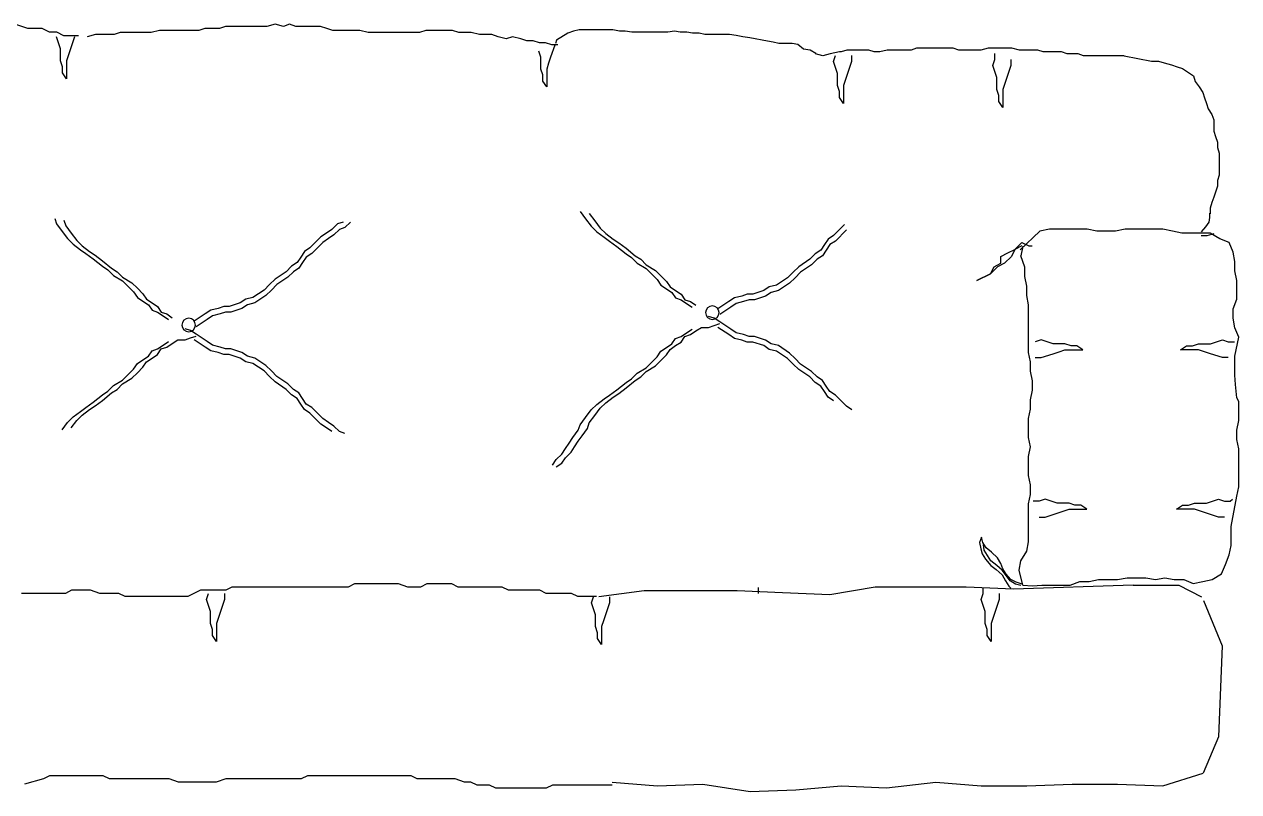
# Model space of a CAD drawing. Header units: millimetres. Extents: x 2478 to 18835, y -4183 to 1193.
# Drawn here: x 4562.9 to 4697.6, y -92.8 to -7.8 of the extents above; entities that cross this region are included whole.
import ezdxf

# ---------------------------------------------------------------- set-up
doc = ezdxf.new("R2010")
doc.units = ezdxf.units.MM

msp = doc.modelspace()

# ---------------------------------------------------------------- linework, layer by layer
at = {"color": 1}
for p, q in [((4563.24, -8.24), (4562.03, -7.84)), ((4585.19, -8.01), (4584.5, -8.24)), ((4589.77, -8.01), (4585.19, -8.01)), ((4590.69, -7.78), (4589.77, -8.01)), ((4591.6, -8.01), (4590.69, -7.78)), ((4592.29, -7.78), (4591.6, -8.01)), ((4592.98, -8.01), (4592.29, -7.78)), ((4595.72, -8.01), (4592.98, -8.01)), ((4596.41, -8.24), (4595.72, -8.01)), ((4564.85, -8.24), (4563.24, -8.24)), ((4565.65, -8.64), (4564.85, -8.24)), ((4566.46, -8.64), (4565.65, -8.64)), ((4566.67, -9.84), (4566.44, -9.18)), ((4567.26, -9.05), (4566.46, -8.64)), ((4568.87, -9.05), (4567.26, -9.05)), ((4568.43, -9.18), (4567.99, -10.5)), ((4570.76, -8.93), (4569.85, -9.16)), ((4572.82, -8.93), (4570.76, -8.93)), ((4573.51, -8.7), (4572.82, -8.93)), ((4576.94, -8.7), (4573.51, -8.7)), ((4577.86, -8.47), (4576.94, -8.7)), ((4582.21, -8.47), (4577.86, -8.47)), ((4582.9, -8.24), (4582.21, -8.47)), ((4584.5, -8.24), (4582.9, -8.24)), ((4597.1, -8.47), (4596.41, -8.24)), ((4600.07, -8.47), (4597.1, -8.47)), ((4600.99, -8.7), (4600.07, -8.47)), ((4606.72, -8.7), (4600.99, -8.7)), ((4607.4, -8.47), (4606.72, -8.7)), ((4610.38, -8.47), (4607.4, -8.47)), ((4611.07, -8.7), (4610.38, -8.47)), ((4612.44, -8.7), (4611.07, -8.7)), ((4613.36, -8.93), (4612.44, -8.7)), ((4614.73, -8.93), (4613.36, -8.93)), ((4615.42, -9.16), (4614.73, -8.93)), ((4616.33, -9.39), (4615.42, -9.16)), ((4617.02, -9.16), (4616.33, -9.39)), ((4617.94, -9.39), (4617.02, -9.16)), ((4618.62, -9.61), (4617.94, -9.39)), ((4623.16, -8.78), (4621.91, -9.53)), ((4623.78, -8.53), (4623.16, -8.78)), ((4624.4, -8.41), (4623.78, -8.53)), ((4628.14, -8.41), (4624.4, -8.41)), ((4628.89, -8.53), (4628.14, -8.41)), ((4629.51, -8.53), (4628.89, -8.53)), ((4630.26, -8.66), (4629.51, -8.53)), ((4634.24, -8.66), (4630.26, -8.66)), ((4634.99, -8.53), (4634.24, -8.66)), ((4635.61, -8.66), (4634.99, -8.53)), ((4636.36, -8.66), (4635.61, -8.66)), ((4636.98, -8.78), (4636.36, -8.66)), ((4637.73, -8.78), (4636.98, -8.78)), ((4638.35, -8.91), (4637.73, -8.78)), ((4641.09, -8.91), (4638.35, -8.91)), ((4641.84, -9.03), (4641.09, -8.91)), ((4642.58, -9.16), (4641.84, -9.03)), ((4643.33, -9.28), (4642.58, -9.16)), ((4643.95, -9.41), (4643.33, -9.28)), ((4644.7, -9.53), (4643.95, -9.41)), ((4566.89, -10.5), (4566.67, -9.84)), ((4566.89, -11.83), (4566.89, -10.5)), ((4567.99, -10.5), (4567.77, -11.17)), ((4619.31, -9.61), (4618.62, -9.61)), ((4620, -9.84), (4619.31, -9.61)), ((4620.15, -11.41), (4619.93, -10.75)), ((4620.68, -9.84), (4620, -9.84)), ((4621.37, -10.07), (4620.68, -9.84)), ((4621.7, -10.09), (4621.25, -11.41)), ((4622.06, -10.07), (4621.37, -10.07)), ((4621.91, -9.53), (4621.79, -9.9)), ((4645.32, -9.65), (4644.7, -9.53)), ((4645.95, -9.78), (4645.32, -9.65)), ((4646.57, -9.9), (4645.95, -9.78)), ((4648.06, -9.9), (4646.57, -9.9)), ((4648.68, -10.03), (4648.06, -9.9)), ((4649.31, -10.53), (4648.68, -10.03)), ((4650.05, -10.65), (4649.31, -10.53)), ((4650.68, -11.02), (4650.05, -10.65)), ((4654.1, -10.65), (4653.49, -10.85)), ((4656.54, -10.65), (4654.1, -10.65)), ((4657.15, -10.85), (4656.54, -10.65)), ((4658.58, -10.65), (4657.77, -10.85)), ((4661.23, -10.65), (4658.58, -10.65)), ((4661.84, -10.44), (4661.23, -10.65)), ((4665.91, -10.44), (4661.84, -10.44)), ((4666.53, -10.65), (4665.91, -10.44)), ((4668.97, -10.65), (4666.53, -10.65)), ((4669.78, -10.44), (4668.97, -10.65)), ((4672.43, -10.44), (4669.78, -10.44)), ((4673.25, -10.65), (4672.43, -10.44)), ((4675.29, -10.65), (4673.25, -10.65)), ((4675.9, -10.85), (4675.29, -10.65)), ((4567.11, -12.49), (4566.89, -11.83)), ((4567.77, -11.17), (4567.55, -11.83)), ((4567.55, -11.83), (4567.55, -13.82)), ((4620.15, -12.74), (4620.15, -11.41)), ((4621.03, -12.08), (4620.81, -12.74)), ((4621.25, -11.41), (4621.03, -12.08)), ((4651.45, -11.26), (4650.63, -11.05)), ((4652.26, -11.05), (4651.45, -11.26)), ((4653.28, -10.85), (4652.26, -11.05)), ((4652.64, -11.92), (4652.86, -11.25)), ((4652.86, -12.58), (4652.64, -11.92)), ((4653.49, -10.85), (4653.28, -10.85)), ((4654.63, -11.92), (4654.19, -13.24)), ((4654.63, -11.25), (4654.63, -11.92)), ((4657.77, -10.85), (4657.15, -10.85)), ((4670.31, -12.36), (4670.53, -11.7)), ((4670.53, -11.7), (4670.53, -11.03)), ((4672.3, -11.7), (4672.3, -12.36)), ((4677.93, -10.85), (4675.9, -10.85)), ((4678.55, -11.05), (4677.93, -10.85)), ((4679.77, -11.05), (4678.55, -11.05)), ((4680.38, -11.26), (4679.77, -11.05)), ((4684.86, -11.26), (4680.38, -11.26)), ((4684.86, -11.26), (4687.89, -11.87)), ((4687.89, -11.87), (4688.7, -11.87)), ((4688.7, -11.87), (4689.31, -12.07)), ((4689.31, -12.07), (4690.13, -12.27)), ((4567.11, -13.16), (4567.11, -12.49)), ((4567.55, -13.82), (4567.11, -13.16)), ((4620.37, -13.4), (4620.15, -12.74)), ((4620.37, -14.07), (4620.37, -13.4)), ((4620.81, -12.74), (4620.81, -14.73)), ((4653.08, -13.24), (4652.86, -12.58)), ((4653.08, -14.57), (4653.08, -13.24)), ((4654.19, -13.24), (4653.97, -13.91)), ((4670.53, -13.02), (4670.31, -12.36)), ((4670.75, -13.69), (4670.53, -13.02)), ((4672.3, -12.36), (4671.85, -13.69)), ((4690.13, -12.27), (4690.74, -12.48)), ((4690.74, -12.48), (4691.35, -12.68)), ((4691.35, -12.68), (4692.57, -13.5)), ((4620.81, -14.73), (4620.37, -14.07)), ((4653.3, -15.23), (4653.08, -14.57)), ((4653.97, -13.91), (4653.74, -14.57)), ((4653.74, -14.57), (4653.74, -16.56)), ((4670.75, -15.01), (4670.75, -13.69)), ((4671.63, -14.35), (4671.41, -15.01)), ((4671.85, -13.69), (4671.63, -14.35)), ((4692.57, -13.5), (4692.77, -14.11)), ((4692.77, -14.11), (4693.18, -14.72)), ((4693.18, -14.72), (4693.59, -15.33)), ((4653.3, -15.9), (4653.3, -15.23)), ((4653.74, -16.56), (4653.3, -15.9)), ((4670.97, -15.67), (4670.75, -15.01)), ((4670.97, -16.34), (4670.97, -15.67)), ((4671.41, -15.01), (4671.41, -17)), ((4693.59, -15.33), (4693.79, -15.94)), ((4693.79, -15.94), (4694, -16.55)), ((4671.41, -17), (4670.97, -16.34)), ((4694, -16.55), (4694.2, -17.16)), ((4694.2, -17.16), (4694.61, -17.77)), ((4694.61, -17.77), (4694.81, -18.38)), ((4694.81, -18.38), (4694.81, -19.61)), ((4694.81, -19.61), (4695.02, -20.22)), ((4695.02, -20.22), (4695.22, -20.83)), ((4695.22, -20.83), (4695.22, -21.44)), ((4695.22, -21.44), (4695.42, -22.05)), ((4695.42, -22.05), (4695.42, -24.49)), ((4695.42, -24.49), (4695.22, -25.1)), ((4695.22, -25.1), (4695.22, -25.71)), ((4694.81, -26.94), (4694.61, -27.55)), ((4695.22, -25.71), (4694.81, -26.94)), ((4694.61, -27.55), (4694.4, -28.16)), ((4694.4, -28.16), (4694.4, -28.77)), ((4566.23, -29.3), (4566.44, -29.91)), ((4567.25, -29.5), (4567.45, -30.11)), ((4624.52, -28.54), (4625.13, -29.35)), ((4625.13, -29.35), (4625.75, -30.17)), ((4625.54, -28.74), (4626.15, -29.56)), ((4626.15, -29.56), (4626.76, -30.37)), ((4694.31, -29.71), (4694.38, -29.18)), ((4694.38, -29.18), (4694.38, -28.72)), ((4566.44, -29.91), (4567.05, -30.73)), ((4567.05, -30.73), (4567.66, -31.54)), ((4567.45, -30.11), (4568.07, -30.93)), ((4568.07, -30.93), (4568.68, -31.74)), ((4596.38, -30.93), (4595.77, -31.34)), ((4596.99, -30.52), (4596.38, -30.93)), ((4597.61, -29.91), (4596.99, -30.52)), ((4597.81, -30.52), (4597.2, -31.13)), ((4598.22, -29.71), (4597.61, -29.91)), ((4598.42, -30.32), (4597.81, -30.52)), ((4599.03, -29.71), (4598.42, -30.32)), ((4625.75, -30.17), (4626.36, -30.78)), ((4626.36, -30.78), (4627.17, -31.39)), ((4626.76, -30.37), (4627.38, -30.98)), ((4627.38, -30.98), (4628.19, -31.59)), ((4653.86, -29.96), (4652.64, -31.19)), ((4654.06, -30.58), (4652.84, -31.8)), ((4675.53, -30.71), (4673.34, -32.78)), ((4676.58, -30.5), (4675.53, -30.71)), ((4680.78, -30.5), (4676.58, -30.5)), ((4681.83, -30.71), (4680.78, -30.5)), ((4683.93, -30.71), (4681.83, -30.71)), ((4684.98, -30.5), (4683.93, -30.71)), ((4689.18, -30.5), (4684.98, -30.5)), ((4690.23, -30.71), (4689.18, -30.5)), ((4691.28, -30.92), (4690.23, -30.71)), ((4694.43, -30.92), (4691.28, -30.92)), ((4693.47, -30.77), (4693.93, -30.24)), ((4693.93, -30.24), (4694.31, -29.71)), ((4695.48, -31.55), (4694.43, -30.92)), ((4567.66, -31.54), (4568.27, -32.15)), ((4568.27, -32.15), (4569.08, -32.76)), ((4568.68, -31.74), (4569.29, -32.35)), ((4595.77, -31.34), (4594.55, -32.56)), ((4595.98, -31.95), (4594.75, -33.17)), ((4596.59, -31.54), (4595.98, -31.95)), ((4597.2, -31.13), (4596.59, -31.54)), ((4627.17, -31.39), (4627.78, -31.8)), ((4627.78, -31.8), (4628.6, -32.41)), ((4628.19, -31.59), (4628.8, -32)), ((4628.8, -32), (4629.62, -32.61)), ((4651.62, -32.2), (4651.21, -32.82)), ((4652.03, -31.59), (4651.62, -32.2)), ((4652.23, -32.2), (4651.82, -32.82)), ((4652.64, -31.19), (4652.03, -31.59)), ((4652.84, -31.8), (4652.23, -32.2)), ((4672.75, -32.73), (4673.52, -31.96)), ((4673.52, -31.96), (4674.29, -32.35)), ((4694.03, -31.21), (4693.42, -31.21)), ((4694.84, -31.01), (4694.03, -31.21)), ((4696.53, -31.97), (4695.48, -31.55)), ((4696.95, -33.02), (4696.53, -31.97)), ((4569.08, -32.76), (4569.7, -33.17)), ((4569.29, -32.35), (4570.1, -32.97)), ((4569.7, -33.17), (4570.51, -33.78)), ((4570.1, -32.97), (4570.71, -33.37)), ((4570.71, -33.37), (4571.53, -33.98)), ((4593.53, -33.58), (4593.12, -34.19)), ((4593.94, -32.97), (4593.53, -33.58)), ((4594.14, -33.58), (4593.74, -34.19)), ((4594.55, -32.56), (4593.94, -32.97)), ((4594.75, -33.17), (4594.14, -33.58)), ((4628.6, -32.41), (4629.62, -33.22)), ((4629.62, -32.61), (4630.64, -33.43)), ((4629.62, -33.22), (4630.23, -33.63)), ((4630.23, -33.63), (4630.84, -34.24)), ((4630.64, -33.43), (4631.25, -33.83)), ((4650.6, -33.22), (4649.99, -33.83)), ((4651.21, -32.82), (4650.6, -33.22)), ((4651.42, -33.43), (4650.8, -33.83)), ((4651.82, -32.82), (4651.42, -33.43)), ((4671.21, -33.5), (4671.98, -33.11)), ((4671.21, -34.27), (4671.21, -33.5)), ((4672.36, -33.5), (4671.6, -34.27)), ((4671.98, -33.11), (4672.75, -32.73)), ((4672.75, -32.73), (4672.36, -33.5)), ((4673.52, -32.35), (4672.75, -32.73)), ((4673.64, -32.39), (4673.43, -33.44)), ((4673.85, -34.7), (4673.43, -33.44)), ((4674.29, -32.35), (4674.67, -32.35)), ((4697.16, -34.07), (4696.95, -33.02)), ((4570.51, -33.78), (4571.53, -34.59)), ((4571.53, -33.98), (4572.55, -34.8)), ((4571.53, -34.59), (4572.14, -35)), ((4572.14, -35), (4572.75, -35.61)), ((4572.55, -34.8), (4573.16, -35.2)), ((4592.51, -34.59), (4591.9, -35.2)), ((4593.12, -34.19), (4592.51, -34.59)), ((4593.33, -34.8), (4592.72, -35.2)), ((4593.74, -34.19), (4593.33, -34.8)), ((4630.84, -34.24), (4631.86, -34.85)), ((4631.25, -33.83), (4631.86, -34.44)), ((4631.86, -34.44), (4632.88, -35.06)), ((4631.86, -34.85), (4632.47, -35.46)), ((4648.77, -34.65), (4648.16, -35.26)), ((4649.99, -33.83), (4648.77, -34.65)), ((4650.19, -34.44), (4648.97, -35.26)), ((4650.8, -33.83), (4650.19, -34.44)), ((4670.06, -35.42), (4670.44, -34.65)), ((4670.83, -34.65), (4670.06, -35.42)), ((4670.44, -34.65), (4671.21, -34.27)), ((4671.6, -34.27), (4670.83, -34.65)), ((4673.85, -35.74), (4673.85, -34.7)), ((4697.16, -35.12), (4697.16, -34.07)), ((4572.75, -35.61), (4573.77, -36.22)), ((4573.16, -35.2), (4573.77, -35.82)), ((4573.77, -35.82), (4574.79, -36.43)), ((4573.77, -36.22), (4574.38, -36.83)), ((4590.68, -36.02), (4590.07, -36.63)), ((4591.9, -35.2), (4590.68, -36.02)), ((4592.11, -35.82), (4590.88, -36.63)), ((4592.72, -35.2), (4592.11, -35.82)), ((4632.47, -35.46), (4633.08, -36.07)), ((4632.88, -35.06), (4633.49, -35.67)), ((4633.08, -36.07), (4633.49, -36.68)), ((4633.49, -35.67), (4634.1, -36.28)), ((4634.1, -36.28), (4634.51, -36.89)), ((4647.54, -35.87), (4646.32, -36.68)), ((4648.16, -35.26), (4647.54, -35.87)), ((4648.36, -35.87), (4647.75, -36.48)), ((4648.97, -35.26), (4648.36, -35.87)), ((4668.52, -36.19), (4670.06, -35.42)), ((4670.06, -35.42), (4668.52, -36.19)), ((4674.06, -36.79), (4673.85, -35.74)), ((4697.37, -36.16), (4697.16, -35.12)), ((4697.37, -38.26), (4697.37, -36.16)), ((4574.38, -36.83), (4574.99, -37.44)), ((4574.79, -36.43), (4575.4, -37.04)), ((4574.99, -37.44), (4575.4, -38.06)), ((4575.4, -37.04), (4576.01, -37.65)), ((4576.01, -37.65), (4576.42, -38.26)), ((4589.46, -37.24), (4588.23, -38.06)), ((4590.07, -36.63), (4589.46, -37.24)), ((4590.27, -37.24), (4589.66, -37.85)), ((4590.88, -36.63), (4590.27, -37.24)), ((4633.49, -36.68), (4634.1, -37.09)), ((4634.1, -37.09), (4634.71, -37.5)), ((4634.51, -36.89), (4635.12, -37.3)), ((4634.71, -37.5), (4635.12, -38.11)), ((4635.12, -37.3), (4635.73, -37.7)), ((4635.73, -37.7), (4636.14, -38.31)), ((4643.06, -37.7), (4642.45, -37.91)), ((4643.67, -37.7), (4643.06, -37.7)), ((4644.9, -37.3), (4643.67, -37.7)), ((4645.51, -36.89), (4644.9, -37.3)), ((4645.71, -37.5), (4645.1, -37.91)), ((4646.32, -36.68), (4645.51, -36.89)), ((4646.53, -37.3), (4645.71, -37.5)), ((4647.75, -36.48), (4646.53, -37.3)), ((4674.06, -37.84), (4674.06, -36.79)), ((4575.4, -38.06), (4576.01, -38.46)), ((4576.01, -38.46), (4576.62, -38.87)), ((4576.42, -38.26), (4577.03, -38.67)), ((4576.62, -38.87), (4577.03, -39.48)), ((4577.03, -38.67), (4577.64, -39.07)), ((4586.81, -38.67), (4585.59, -39.07)), ((4587.42, -38.26), (4586.81, -38.67)), ((4587.62, -38.87), (4587.01, -39.28)), ((4588.23, -38.06), (4587.42, -38.26)), ((4588.44, -38.67), (4587.62, -38.87)), ((4589.66, -37.85), (4588.44, -38.67)), ((4635.12, -38.11), (4635.73, -38.31)), ((4635.73, -38.31), (4636.34, -38.72)), ((4636.14, -38.31), (4636.75, -38.52)), ((4636.34, -38.72), (4636.95, -39.13)), ((4636.75, -38.52), (4637.36, -38.92)), ((4641.03, -38.52), (4639.8, -39.33)), ((4641.64, -38.11), (4641.03, -38.52)), ((4641.84, -38.72), (4641.23, -39.13)), ((4642.45, -37.91), (4641.64, -38.11)), ((4642.66, -38.52), (4641.84, -38.72)), ((4643.27, -38.31), (4642.66, -38.52)), ((4643.88, -38.31), (4643.27, -38.31)), ((4645.1, -37.91), (4643.88, -38.31)), ((4674.27, -38.89), (4674.06, -37.84)), ((4674.27, -44.14), (4674.27, -38.89)), ((4696.95, -39.31), (4697.37, -38.26)), ((4577.03, -39.48), (4577.64, -39.68)), ((4577.64, -39.07), (4578.05, -39.68)), ((4577.64, -39.68), (4578.25, -40.09)), ((4578.05, -39.68), (4578.66, -39.89)), ((4578.25, -40.09), (4578.86, -40.5)), ((4578.66, -39.89), (4579.27, -40.3)), ((4582.94, -39.89), (4581.72, -40.7)), ((4583.55, -39.48), (4582.94, -39.89)), ((4583.75, -40.09), (4583.14, -40.5)), ((4584.36, -39.28), (4583.55, -39.48)), ((4584.57, -39.89), (4583.75, -40.09)), ((4584.98, -39.07), (4584.36, -39.28)), ((4585.18, -39.68), (4584.57, -39.89)), ((4585.59, -39.07), (4584.98, -39.07)), ((4585.79, -39.68), (4585.18, -39.68)), ((4587.01, -39.28), (4585.79, -39.68)), ((4639.4, -40.35), (4638.78, -40.15)), ((4640.01, -40.76), (4639.4, -40.35)), ((4641.23, -39.13), (4640.01, -39.94)), ((4696.95, -40.36), (4696.95, -39.31)), ((4697.16, -41.41), (4696.95, -40.36)), ((4581.31, -41.72), (4580.7, -41.52)), ((4581.92, -42.13), (4581.31, -41.72)), ((4583.14, -40.5), (4581.92, -41.31)), ((4636.34, -41.98), (4636.95, -41.57)), ((4637.36, -41.77), (4637.97, -41.37)), ((4637.97, -41.37), (4638.78, -41.37)), ((4638.78, -41.37), (4639.4, -41.16)), ((4639.4, -41.16), (4640.01, -40.96)), ((4641.03, -42.18), (4639.8, -41.37)), ((4641.23, -41.57), (4640.01, -40.76)), ((4641.84, -41.98), (4641.23, -41.57)), ((4697.58, -42.46), (4697.16, -41.41)), ((4578.25, -43.35), (4578.86, -42.94)), ((4579.27, -43.15), (4579.88, -42.74)), ((4579.88, -42.74), (4580.7, -42.74)), ((4580.7, -42.74), (4581.31, -42.54)), ((4581.31, -42.54), (4581.92, -42.33)), ((4582.94, -43.55), (4581.72, -42.74)), ((4583.14, -42.94), (4581.92, -42.13)), ((4583.75, -43.35), (4583.14, -42.94)), ((4634.71, -43.2), (4635.12, -42.59)), ((4635.12, -42.59), (4635.73, -42.39)), ((4635.12, -43.4), (4635.73, -43)), ((4635.73, -42.39), (4636.34, -41.98)), ((4635.73, -43), (4636.14, -42.39)), ((4636.14, -42.39), (4636.75, -42.18)), ((4636.75, -42.18), (4637.36, -41.77)), ((4641.64, -42.59), (4641.03, -42.18)), ((4642.45, -42.79), (4641.64, -42.59)), ((4642.66, -42.18), (4641.84, -41.98)), ((4643.06, -43), (4642.45, -42.79)), ((4643.27, -42.39), (4642.66, -42.18)), ((4643.67, -43), (4643.06, -43)), ((4643.88, -42.39), (4643.27, -42.39)), ((4644.9, -43.4), (4643.67, -43)), ((4645.1, -42.79), (4643.88, -42.39)), ((4645.71, -43.2), (4645.1, -42.79)), ((4675.66, -42.74), (4675, -42.96)), ((4676.33, -42.96), (4675.66, -42.74)), ((4676.99, -43.19), (4676.33, -42.96)), ((4694.44, -43.19), (4695.11, -42.96)), ((4695.11, -42.96), (4695.77, -42.74)), ((4695.77, -42.74), (4696.43, -42.96)), ((4696.43, -42.96), (4697.1, -42.96)), ((4697.16, -44.56), (4697.58, -42.46)), ((4576.62, -44.57), (4577.03, -43.96)), ((4577.03, -43.96), (4577.64, -43.76)), ((4577.03, -44.78), (4577.64, -44.37)), ((4577.64, -43.76), (4578.25, -43.35)), ((4577.64, -44.37), (4578.05, -43.76)), ((4578.05, -43.76), (4578.66, -43.55)), ((4578.66, -43.55), (4579.27, -43.15)), ((4583.55, -43.96), (4582.94, -43.55)), ((4584.36, -44.16), (4583.55, -43.96)), ((4584.57, -43.55), (4583.75, -43.35)), ((4584.98, -44.37), (4584.36, -44.16)), ((4585.18, -43.76), (4584.57, -43.55)), ((4585.59, -44.37), (4584.98, -44.37)), ((4585.79, -43.76), (4585.18, -43.76)), ((4586.81, -44.78), (4585.59, -44.37)), ((4587.01, -44.16), (4585.79, -43.76)), ((4587.62, -44.57), (4587.01, -44.16)), ((4633.08, -44.63), (4633.49, -44.01)), ((4633.49, -44.01), (4634.1, -43.61)), ((4633.49, -45.03), (4634.1, -44.42)), ((4634.1, -43.61), (4634.71, -43.2)), ((4634.1, -44.42), (4634.51, -43.81)), ((4634.51, -43.81), (4635.12, -43.4)), ((4645.51, -43.81), (4644.9, -43.4)), ((4646.32, -44.01), (4645.51, -43.81)), ((4646.53, -43.4), (4645.71, -43.2)), ((4647.54, -44.83), (4646.32, -44.01)), ((4647.75, -44.22), (4646.53, -43.4)), ((4648.36, -44.83), (4647.75, -44.22)), ((4674.48, -45.19), (4674.27, -44.14)), ((4675.66, -44.73), (4676.99, -44.29)), ((4678.31, -43.19), (4676.99, -43.19)), ((4676.99, -44.29), (4677.65, -44.07)), ((4677.65, -44.07), (4678.31, -43.85)), ((4678.98, -43.41), (4678.31, -43.19)), ((4678.31, -43.85), (4680.3, -43.85)), ((4679.64, -43.41), (4678.98, -43.41)), ((4680.3, -43.85), (4679.64, -43.41)), ((4691.13, -43.85), (4691.79, -43.41)), ((4693.12, -43.85), (4691.13, -43.85)), ((4691.79, -43.41), (4692.46, -43.41)), ((4692.46, -43.41), (4693.12, -43.19)), ((4693.12, -43.19), (4694.44, -43.19)), ((4693.78, -44.07), (4693.12, -43.85)), ((4694.44, -44.29), (4693.78, -44.07)), ((4695.77, -44.73), (4694.44, -44.29)), ((4574.99, -46), (4575.4, -45.39)), ((4575.4, -45.39), (4576.01, -44.98)), ((4575.4, -46.4), (4576.01, -45.79)), ((4576.01, -44.98), (4576.62, -44.57)), ((4576.01, -45.79), (4576.42, -45.18)), ((4576.42, -45.18), (4577.03, -44.78)), ((4587.42, -45.18), (4586.81, -44.78)), ((4588.23, -45.39), (4587.42, -45.18)), ((4588.44, -44.78), (4587.62, -44.57)), ((4589.46, -46.2), (4588.23, -45.39)), ((4589.66, -45.59), (4588.44, -44.78)), ((4590.27, -46.2), (4589.66, -45.59)), ((4631.86, -45.85), (4632.47, -45.24)), ((4631.86, -46.25), (4632.88, -45.64)), ((4632.47, -45.24), (4633.08, -44.63)), ((4632.88, -45.64), (4633.49, -45.03)), ((4648.16, -45.44), (4647.54, -44.83)), ((4648.77, -46.05), (4648.16, -45.44)), ((4648.97, -45.44), (4648.36, -44.83)), ((4650.19, -46.25), (4648.97, -45.44)), ((4674.48, -46.24), (4674.48, -45.19)), ((4675, -44.73), (4675.66, -44.73)), ((4696.43, -44.73), (4695.77, -44.73)), ((4697.16, -46.66), (4697.16, -44.56)), ((4573.77, -47.22), (4574.38, -46.61)), ((4573.77, -47.63), (4574.79, -47.02)), ((4574.38, -46.61), (4574.99, -46)), ((4574.79, -47.02), (4575.4, -46.4)), ((4590.07, -46.81), (4589.46, -46.2)), ((4590.68, -47.42), (4590.07, -46.81)), ((4590.88, -46.81), (4590.27, -46.2)), ((4592.11, -47.63), (4590.88, -46.81)), ((4629.62, -47.48), (4630.23, -47.07)), ((4630.23, -47.07), (4630.84, -46.46)), ((4630.64, -47.27), (4631.25, -46.87)), ((4630.84, -46.46), (4631.86, -45.85)), ((4631.25, -46.87), (4631.86, -46.25)), ((4649.99, -46.87), (4648.77, -46.05)), ((4650.6, -47.48), (4649.99, -46.87)), ((4650.8, -46.87), (4650.19, -46.25)), ((4651.42, -47.27), (4650.8, -46.87)), ((4674.69, -47.29), (4674.48, -46.24)), ((4697.22, -47.69), (4697.16, -46.66)), ((4571.53, -48.85), (4572.14, -48.44)), ((4572.14, -48.44), (4572.75, -47.83)), ((4572.55, -48.64), (4573.16, -48.24)), ((4572.75, -47.83), (4573.77, -47.22)), ((4573.16, -48.24), (4573.77, -47.63)), ((4591.9, -48.24), (4590.68, -47.42)), ((4592.51, -48.85), (4591.9, -48.24)), ((4592.72, -48.24), (4592.11, -47.63)), ((4593.33, -48.64), (4592.72, -48.24)), ((4627.78, -48.9), (4628.6, -48.29)), ((4628.6, -48.29), (4629.62, -47.48)), ((4628.8, -48.7), (4629.62, -48.09)), ((4629.62, -48.09), (4630.64, -47.27)), ((4651.21, -47.88), (4650.6, -47.48)), ((4651.62, -48.49), (4651.21, -47.88)), ((4651.82, -47.88), (4651.42, -47.27)), ((4652.03, -49.11), (4651.62, -48.49)), ((4652.23, -48.49), (4651.82, -47.88)), ((4652.84, -48.9), (4652.23, -48.49)), ((4674.48, -49.39), (4674.69, -48.34)), ((4674.69, -48.34), (4674.69, -47.29)), ((4697.37, -49.18), (4697.22, -47.69)), ((4569.7, -50.27), (4570.51, -49.66)), ((4570.51, -49.66), (4571.53, -48.85)), ((4570.71, -50.07), (4571.53, -49.46)), ((4571.53, -49.46), (4572.55, -48.64)), ((4593.12, -49.25), (4592.51, -48.85)), ((4593.53, -49.87), (4593.12, -49.25)), ((4593.74, -49.25), (4593.33, -48.64)), ((4594.14, -49.87), (4593.74, -49.25)), ((4626.36, -49.92), (4627.17, -49.31)), ((4626.76, -50.33), (4627.38, -49.72)), ((4627.17, -49.31), (4627.78, -48.9)), ((4627.38, -49.72), (4628.19, -49.11)), ((4628.19, -49.11), (4628.8, -48.7)), ((4652.64, -49.51), (4652.03, -49.11)), ((4654.06, -50.12), (4652.84, -48.9)), ((4674.48, -50.44), (4674.48, -49.39)), ((4697.58, -49.6), (4697.37, -49.18)), ((4697.58, -51.7), (4697.58, -49.6)), ((4568.27, -51.29), (4569.08, -50.68)), ((4568.68, -51.7), (4569.29, -51.09)), ((4569.08, -50.68), (4569.7, -50.27)), ((4569.29, -51.09), (4570.1, -50.48)), ((4570.1, -50.48), (4570.71, -50.07)), ((4593.94, -50.48), (4593.53, -49.87)), ((4594.55, -50.88), (4593.94, -50.48)), ((4594.75, -50.27), (4594.14, -49.87)), ((4595.77, -52.11), (4594.55, -50.88)), ((4595.98, -51.49), (4594.75, -50.27)), ((4625.13, -51.35), (4625.75, -50.53)), ((4625.54, -51.96), (4626.15, -51.14)), ((4625.75, -50.53), (4626.36, -49.92)), ((4626.15, -51.14), (4626.76, -50.33)), ((4654.68, -50.53), (4654.06, -50.12)), ((4674.27, -51.49), (4674.48, -50.44)), ((4567.05, -52.72), (4567.66, -51.9)), ((4567.66, -51.9), (4568.27, -51.29)), ((4568.07, -52.51), (4568.68, -51.7)), ((4596.38, -52.51), (4595.77, -52.11)), ((4596.59, -51.9), (4595.98, -51.49)), ((4596.99, -52.92), (4596.38, -52.51)), ((4597.2, -52.31), (4596.59, -51.9)), ((4597.81, -52.92), (4597.2, -52.31)), ((4624.32, -52.77), (4624.52, -52.16)), ((4624.52, -52.16), (4625.13, -51.35)), ((4625.34, -52.57), (4625.54, -51.96)), ((4674.27, -53.59), (4674.27, -51.49)), ((4697.37, -52.75), (4697.58, -51.7)), ((4598.42, -53.12), (4597.81, -52.92)), ((4623.3, -54.2), (4623.71, -53.58)), ((4623.71, -53.58), (4624.32, -52.77)), ((4624.32, -53.99), (4624.73, -53.38)), ((4624.73, -53.38), (4625.34, -52.57)), ((4674.48, -54.63), (4674.27, -53.59)), ((4697.37, -53.8), (4697.37, -52.75)), ((4697.58, -54.84), (4697.37, -53.8)), ((4622.49, -55.42), (4622.89, -54.81)), ((4622.89, -54.81), (4623.3, -54.2)), ((4622.89, -55.82), (4623.51, -55.21)), ((4623.51, -55.21), (4623.91, -54.6)), ((4623.91, -54.6), (4624.32, -53.99)), ((4674.27, -55.68), (4674.48, -54.63)), ((4697.58, -59.04), (4697.58, -54.84)), ((4621.47, -56.64), (4621.88, -56.03)), ((4621.88, -56.03), (4622.49, -55.42)), ((4621.88, -56.84), (4622.49, -56.44)), ((4622.49, -56.44), (4622.89, -55.82)), ((4674.27, -57.78), (4674.27, -55.68)), ((4674.48, -58.83), (4674.27, -57.78)), ((4674.48, -59.88), (4674.48, -58.83)), ((4697.37, -60.09), (4697.58, -59.04)), ((4674.27, -60.93), (4674.48, -59.88)), ((4676.1, -60.41), (4675.44, -60.63)), ((4676.77, -60.63), (4676.1, -60.41)), ((4694.67, -60.63), (4695.33, -60.41)), ((4695.33, -60.41), (4695.99, -60.63)), ((4696.65, -60.63), (4696.88, -60.41)), ((4696.74, -63.45), (4697.37, -60.09)), ((4674.27, -65.13), (4674.27, -60.93)), ((4675.44, -60.63), (4674.78, -60.63)), ((4676.1, -62.4), (4677.43, -61.96)), ((4677.43, -60.85), (4676.77, -60.63)), ((4678.76, -60.85), (4677.43, -60.85)), ((4677.43, -61.96), (4678.09, -61.74)), ((4678.09, -61.74), (4678.76, -61.52)), ((4679.42, -61.07), (4678.76, -60.85)), ((4678.76, -61.52), (4680.74, -61.52)), ((4680.08, -61.07), (4679.42, -61.07)), ((4680.74, -61.52), (4680.08, -61.07)), ((4690.69, -61.52), (4691.35, -61.07)), ((4692.68, -61.52), (4690.69, -61.52)), ((4691.35, -61.07), (4692.01, -61.07)), ((4692.01, -61.07), (4692.68, -60.85)), ((4692.68, -60.85), (4694, -60.85)), ((4693.34, -61.74), (4692.68, -61.52)), ((4694, -61.96), (4693.34, -61.74)), ((4694, -60.85), (4694.67, -60.63)), ((4695.33, -62.4), (4694, -61.96)), ((4695.99, -60.63), (4696.65, -60.63)), ((4675.44, -62.4), (4676.1, -62.4)), ((4695.99, -62.4), (4695.33, -62.4)), ((4669.04, -64.64), (4668.82, -65.23)), ((4669.19, -65.23), (4669.04, -64.64)), ((4696.74, -65.55), (4696.74, -63.45)), ((4668.82, -65.23), (4668.97, -65.9)), ((4668.97, -65.9), (4669.12, -66.49)), ((4669.56, -65.82), (4669.19, -65.23)), ((4669.27, -65.45), (4669.34, -65.45)), ((4669.34, -66.05), (4669.27, -65.45)), ((4670.16, -66.27), (4669.56, -65.82)), ((4674.06, -66.18), (4674.27, -65.13)), ((4696.53, -66.6), (4696.74, -65.55)), ((4669.12, -66.49), (4669.49, -67.08)), ((4669.71, -66.64), (4669.34, -66.05)), ((4669.49, -67.08), (4670.08, -67.75)), ((4670.08, -67.23), (4669.71, -66.64)), ((4670.75, -67.75), (4670.08, -67.23)), ((4670.82, -66.93), (4670.16, -66.27)), ((4671.19, -67.53), (4670.82, -66.93)), ((4673.22, -68.28), (4673.43, -67.23)), ((4673.43, -67.23), (4674.06, -66.18)), ((4696.11, -67.65), (4696.53, -66.6)), ((4670.08, -67.75), (4670.68, -68.19)), ((4670.68, -68.19), (4671.34, -68.79)), ((4671.34, -68.27), (4670.75, -67.75)), ((4671.42, -68.12), (4671.19, -67.53)), ((4671.79, -68.86), (4671.34, -68.27)), ((4671.79, -68.71), (4671.42, -68.12)), ((4673.64, -69.96), (4673.22, -68.28)), ((4694.64, -69.33), (4695.69, -68.7)), ((4695.69, -68.7), (4696.11, -67.65)), ((4599.49, -69.81), (4598.79, -70.16)), ((4604.37, -69.81), (4599.49, -69.81)), ((4605.42, -70.16), (4604.37, -69.81)), ((4607.51, -69.81), (4606.81, -70.16)), ((4610.3, -69.81), (4607.51, -69.81)), ((4611, -70.16), (4610.3, -69.81)), ((4671.34, -68.79), (4671.71, -69.46)), ((4671.71, -69.46), (4672.08, -70.05)), ((4672.31, -69.31), (4671.79, -68.71)), ((4672.23, -69.46), (4671.79, -68.86)), ((4672.08, -70.05), (4672.31, -70.27)), ((4672.83, -69.83), (4672.23, -69.46)), ((4672.9, -69.6), (4672.31, -69.31)), ((4685.89, -69.96), (4672.59, -70.38)), ((4673.42, -69.97), (4672.83, -69.83)), ((4673.57, -69.83), (4672.9, -69.6)), ((4673.64, -69.96), (4674.72, -70.02)), ((4674.72, -70.02), (4675.74, -69.96)), ((4675.74, -69.96), (4678.89, -69.96)), ((4678.89, -69.96), (4679.94, -69.54)), ((4679.94, -69.54), (4680.99, -69.54)), ((4680.99, -69.54), (4682.04, -69.33)), ((4682.04, -69.33), (4684.14, -69.33)), ((4684.14, -69.33), (4685.19, -69.12)), ((4685.19, -69.12), (4687.29, -69.12)), ((4685.89, -69.96), (4690.93, -69.96)), ((4687.29, -69.12), (4688.34, -69.33)), ((4688.34, -69.33), (4689.39, -69.12)), ((4689.39, -69.12), (4690.44, -69.33)), ((4690.44, -69.33), (4691.49, -69.33)), ((4690.93, -69.96), (4693.45, -71.22)), ((4691.49, -69.33), (4692.54, -69.75)), ((4692.54, -69.75), (4693.59, -69.54)), ((4693.59, -69.54), (4694.64, -69.33)), ((4567.42, -70.86), (4562.54, -70.86)), ((4568.11, -70.51), (4567.42, -70.86)), ((4570.21, -70.51), (4568.11, -70.51)), ((4571.25, -70.86), (4570.21, -70.51)), ((4573.34, -70.86), (4571.25, -70.86)), ((4574.04, -71.21), (4573.34, -70.86)), ((4581.01, -71.21), (4574.04, -71.21)), ((4582.41, -70.51), (4581.01, -71.21)), ((4585.2, -70.51), (4582.41, -70.51)), ((4583.07, -71.54), (4583.29, -70.88)), ((4585.06, -70.88), (4585.06, -71.54)), ((4585.9, -70.16), (4585.2, -70.51)), ((4598.79, -70.16), (4585.9, -70.16)), ((4606.81, -70.16), (4605.42, -70.16)), ((4615.88, -70.16), (4611, -70.16)), ((4616.58, -70.51), (4615.88, -70.16)), ((4620.06, -70.51), (4616.58, -70.51)), ((4620.76, -70.86), (4620.06, -70.51)), ((4623.55, -70.86), (4620.76, -70.86)), ((4624.25, -71.21), (4623.55, -70.86)), ((4626.34, -71.21), (4624.25, -71.21)), ((4625.79, -71.89), (4626.01, -71.23)), ((4631.64, -70.59), (4626.6, -71.22)), ((4627.78, -71.23), (4627.78, -71.89)), ((4641.93, -70.59), (4631.64, -70.59)), ((4646.97, -70.8), (4641.93, -70.59)), ((4644.3, -70.88), (4644.3, -70.22)), ((4652.22, -71.01), (4646.97, -70.8)), ((4657.26, -70.17), (4652.22, -71.01)), ((4667.34, -70.17), (4657.26, -70.17)), ((4672.59, -70.38), (4667.34, -70.17)), ((4669.02, -71.54), (4669.24, -70.88)), ((4669.24, -70.88), (4669.24, -70.22)), ((4671.01, -70.88), (4671.01, -71.54)), ((4583.29, -72.21), (4583.07, -71.54)), ((4583.51, -72.87), (4583.29, -72.21)), ((4585.06, -71.54), (4584.62, -72.87)), ((4626.01, -72.56), (4625.79, -71.89)), ((4626.23, -73.22), (4626.01, -72.56)), ((4627.78, -71.89), (4627.34, -73.22)), ((4669.24, -72.21), (4669.02, -71.54)), ((4669.46, -72.87), (4669.24, -72.21)), ((4671.01, -71.54), (4670.57, -72.87)), ((4693.66, -71.64), (4695.76, -76.67)), ((4583.51, -74.2), (4583.51, -72.87)), ((4584.4, -73.53), (4584.18, -74.2)), ((4584.62, -72.87), (4584.4, -73.53)), ((4626.23, -74.54), (4626.23, -73.22)), ((4627.12, -73.88), (4626.9, -74.54)), ((4627.34, -73.22), (4627.12, -73.88)), ((4669.46, -74.2), (4669.46, -72.87)), ((4670.35, -73.53), (4670.13, -74.2)), ((4670.57, -72.87), (4670.35, -73.53)), ((4583.73, -74.86), (4583.51, -74.2)), ((4583.73, -75.52), (4583.73, -74.86)), ((4584.18, -74.2), (4584.18, -76.18)), ((4626.45, -75.21), (4626.23, -74.54)), ((4626.45, -75.87), (4626.45, -75.21)), ((4626.9, -74.54), (4626.9, -76.53)), ((4669.68, -74.86), (4669.46, -74.2)), ((4669.68, -75.52), (4669.68, -74.86)), ((4670.13, -74.2), (4670.13, -76.18)), ((4584.18, -76.18), (4583.73, -75.52)), ((4626.9, -76.53), (4626.45, -75.87)), ((4670.13, -76.18), (4669.68, -75.52)), ((4695.76, -76.67), (4695.34, -86.75)), ((4695.34, -86.75), (4693.65, -90.78)), ((4564.98, -91.42), (4562.88, -92)), ((4565.67, -91.07), (4564.98, -91.42)), ((4571.6, -91.07), (4565.67, -91.07)), ((4572.3, -91.42), (4571.6, -91.07)), ((4578.92, -91.42), (4572.3, -91.42)), ((4579.97, -91.77), (4578.92, -91.42)), ((4585.2, -91.42), (4584.15, -91.77)), ((4593.57, -91.42), (4585.2, -91.42)), ((4594.26, -91.07), (4593.57, -91.42)), ((4605.77, -91.07), (4594.26, -91.07)), ((4606.46, -91.42), (4605.77, -91.07)), ((4610.65, -91.42), (4606.46, -91.42)), ((4611.69, -91.77), (4610.65, -91.42)), ((4689.18, -92.2), (4693.65, -90.78)), ((4584.15, -91.77), (4579.97, -91.77)), ((4612.39, -91.77), (4611.69, -91.77)), ((4613.09, -92.12), (4612.39, -91.77)), ((4614.48, -92.12), (4613.09, -92.12)), ((4615.18, -92.46), (4614.48, -92.12)), ((4620.76, -92.46), (4615.18, -92.46)), ((4621.46, -92.12), (4620.76, -92.46)), ((4628.08, -92.12), (4621.46, -92.12)), ((4628.07, -91.79), (4633.11, -92.2)), ((4633.11, -92.2), (4638.15, -92)), ((4638.15, -92), (4643.4, -92.83)), ((4643.4, -92.83), (4648.44, -92.62)), ((4648.44, -92.62), (4653.48, -92.2)), ((4653.48, -92.2), (4658.52, -92.41)), ((4658.52, -92.41), (4663.98, -91.79)), ((4663.98, -91.79), (4669.02, -92.2)), ((4669.02, -92.2), (4674.06, -92.2)), ((4674.06, -92.2), (4679.1, -92)), ((4679.1, -92), (4684.14, -92)), ((4684.14, -92), (4689.18, -92.2))]:
    msp.add_line(p, q, dxfattribs=at)
for centre, start, end in [((4639.19, -39.74), 0, 180), ((4581.1, -41.11), 360, 180), ((4639.19, -39.74), 180, 0), ((4581.1, -41.11), 180, 360)]:
    msp.add_arc(centre, 0.75, start, end, dxfattribs=at)

doc.saveas('drawing.dxf')
